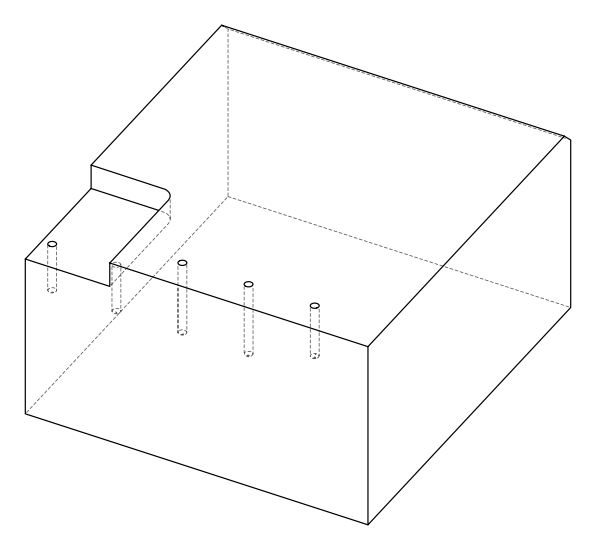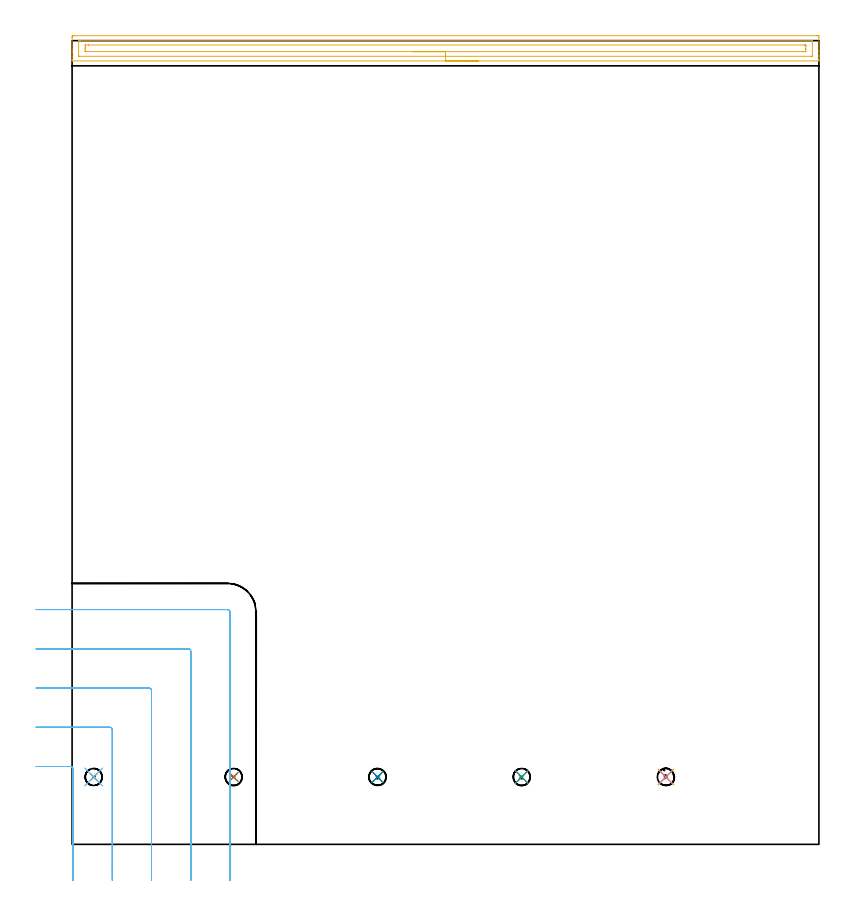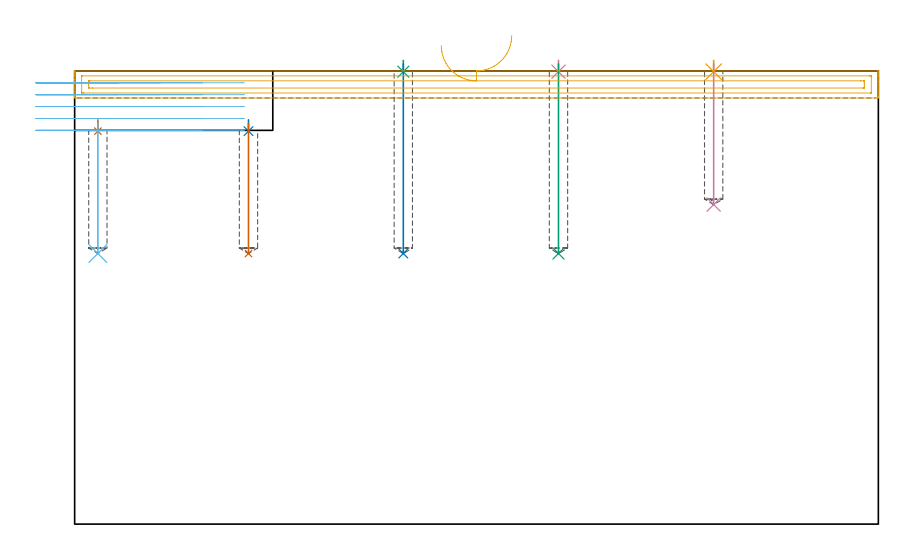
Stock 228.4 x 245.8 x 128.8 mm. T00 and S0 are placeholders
(PLAN: 12 operations, 3 tool changes, 12 min)
(1 SPOT_DRILL | STEP1POCKET | NXT0321_9005460120000 | 0.03 min | 1779 mm3)
(2 SPOT_DRILL_1 | STEP1POCKET_1 | NXT0321_9005460120000 | 0.03 min | 1778 mm3)
(3 SPOT_DRILL_2 | STEP1POCKET_2 | NXT0321_9005460120000 | 0.03 min | 0 mm3)
(4 SPOT_DRILL_3 | STEP1POCKET_3 | NXT0321_9005460120000 | 0.03 min | 0 mm3)
(5 SPOT_DRILL_4 | STEP1POCKET_4 | NXT0321_9005460120000 | 0.03 min | 0 mm3)
(6 DRILL_BLIND_HOLE_INTO_CENTER | STEP1POCKET | UGT0301_447 | 0.15 min | 724 mm3)
(7 DRILL_BLIND_HOLE_INTO_CENTER_1 | STEP1POCKET_1 | UGT0301_447 | 0.15 min | 724 mm3)
(8 DRILL_BLIND_HOLE_INTO_CENTER_2 | STEP1POCKET_2 | UGT0301_447 | 0.22 min | 1074 mm3)
(9 DRILL_BLIND_HOLE_INTO_CENTER_3 | STEP1POCKET_3 | UGT0301_447 | 0.22 min | 1076 mm3)
(10 DRILL_BLIND_HOLE_INTO_CENTER_4 | STEP1POCKET_4 | UGT0301_447 | 0.16 min | 776 mm3)
(11 AREA_MILL | FG_CHAMFER_SURFACE | UGT0205_001 | 5.69 min | 6773 mm3)
(12 MILL_CORNER_NOTCH_RECTANGULAR | CORNER_NOTCH_RECTANGULAR | UGT0201_010 | Follow Part, ap 4, ae 75% | 5.26 min | 72080 mm3)
(TOOL NXT0321_9005460120000 | NC Spot Drill, 142deg, 12mm, Carbide, Uncoated | D12 PA142 FL30 Z2)
(TOOL UGT0301_447 | Carbide Drill 5.2 mm | D5.2 PA118 FL52 Z2)
(TOOL UGT0205_001 | Chamfer Mill 20 x 3 x 45 deg. | D20 FL50 Z2)
(TOOL UGT0201_010 | End Mill 16 mm | D16 FL22 Z2)
(OP 1 SPOT_DRILL)
G17 G21 G94 G90
T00 M6
G54
G17 G0 G90 X6.6 Y20.6 S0 M3
G43 Z138.8 H0
G94 G81 G98 Z111.676 F250. R114.9
G80
M5
M2
(OP 2 SPOT_DRILL_1)
G17 G21 G94 G90
T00 M6
G54
G17 G0 G90 X49.4 Y20.6 S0 M3
G43 Z138.8 H0
G94 G81 G98 Z111.676 F250. R114.9
G80
M5
M2
(OP 3 SPOT_DRILL_2)
G17 G21 G94 G90
T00 M6
G54
G17 G0 G90 X93.4 Y20.6 S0 M3
G43 Z138.8 H0
G94 G81 G98 Z128.576 F250. R131.8
G80
M5
M2
(OP 4 SPOT_DRILL_3)
G17 G21 G94 G90
T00 M6
G54
G17 G0 G90 X137.5 Y20.6 S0 M3
G43 Z138.8 H0
G94 G81 G98 Z128.576 F250. R131.8
G80
M5
M2
(OP 5 SPOT_DRILL_4)
G17 G21 G94 G90
T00 M6
G54
G17 G0 G90 X181.6 Y20.6 S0 M3
G43 Z138.8 H0
G94 G81 G98 Z128.576 F250. R131.8
G80
M5
M2
(OP 6 DRILL_BLIND_HOLE_INTO_CENTER)
G17 G21 G94 G90
T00 M6
G54
G17 G0 G90 X6.6 Y20.6 S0 M3
G43 Z138.8 H0
G94 G81 G98 Z76.9 F250. R113.9
G80
M5
M2
(OP 7 DRILL_BLIND_HOLE_INTO_CENTER_1)
G17 G21 G94 G90
T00 M6
G54
G17 G0 G90 X49.4 Y20.6 S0 M3
G43 Z138.8 H0
G94 G81 G98 Z76.9 F250. R113.9
G80
M5
M2
(OP 8 DRILL_BLIND_HOLE_INTO_CENTER_2)
G17 G21 G94 G90
T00 M6
G54
G17 G0 G90 X93.4 Y20.6 S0 M3
G43 Z138.8 H0
G94 G81 G98 Z76.9 F250. R130.8
G80
M5
M2
(OP 9 DRILL_BLIND_HOLE_INTO_CENTER_3)
G17 G21 G94 G90
T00 M6
G54
G17 G0 G90 X137.5 Y20.6 S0 M3
G43 Z138.8 H0
G94 G81 G98 Z76.9 F250. R130.8
G80
M5
M2
(OP 10 DRILL_BLIND_HOLE_INTO_CENTER_4)
G17 G21 G94 G90
T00 M6
G54
G17 G0 G90 X181.6 Y20.6 S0 M3
G43 Z138.8 H0
G94 G81 G98 Z90.8 F250. R130.8
G80
M5
M2
(OP 11 AREA_MILL)
G17 G21 G94 G90
T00 M6
G54
G17 G0 G90 X124.2 Y239.6 S1061 M3
G43 Z138.8 H0
G94 G1 X124.162 Z137.928 F250.
X124.048 Z137.063
X123.859 Z136.212
X123.597 Z135.38
X123.263 Z134.574
X122.86 Z133.8
X122.392 Z133.064
X121.86 Z132.372
X121.271 Z131.729
X120.628 Z131.139
X119.936 Z130.608
X119.2 Z130.14
X118.426 Z129.737
X117.62 Z129.403
X116.788 Z129.141
X115.936 Z128.952
X115.072 Z128.838
X114.2 Z128.8
X0.183
X0.01 Y239.603 Z128.788
X0.002 Y239.743 Z128.649
X0. Y239.889 Z128.51
Y240.109 Z128.29
Y240.827 Z127.568
Y242.06 Z126.337
Y242.576 Z125.819
Y243.192 Z125.203
Y246.69 Z121.708
X0.003 Y246.948 Z121.45
X0.01 Y247.293 Z121.104
X0.272 Y247.298 Z121.101
X0.631 Y247.3 Z121.1
X227.769
X228.128 Y247.298 Z121.101
X228.39 Y247.293 Z121.104
X228.4 Y246.948 Z121.45
Y242.576 Z125.819
Y241.186 Z127.21
Y240.827 Z127.568
Y240.109 Z128.29
Y239.889 Z128.51
X228.398 Y239.743 Z128.649
X228.39 Y239.603 Z128.788
X228.216 Y239.6 Z128.8
X114.2
Y241.014 Z127.386
X2.227 Y241.015 Z127.385
X2.061 Y241.017 Z127.383
X2.021 Y241.02 Z127.38
X2.01 Y241.022 Z127.378
X2.007 Y241.033 Z127.367
X2.003 Y241.068 Z127.332
X2. Y241.236 Z127.164
Y245.608 Z122.792
X2.003 Y245.745 Z122.655
X2.009 Y245.854 Z122.546
X2.012 Y245.88 Z122.52
X2.025 Y245.881 Z122.519
X2.068 Y245.883 Z122.517
X2.419 Y245.885 Z122.515
X2.611 Y245.886 Z122.514
X226.173 Y245.885 Z122.515
X226.339 Y245.883 Z122.517
X226.379 Y245.88 Z122.52
X226.39 Y245.878 Z122.522
X226.393 Y245.867 Z122.533
X226.397 Y245.832 Z122.568
X226.4 Y245.664 Z122.736
Y241.292 Z127.108
X226.397 Y241.155 Z127.245
X226.391 Y241.046 Z127.354
X226.388 Y241.02 Z127.38
X226.375 Y241.019 Z127.381
X226.332 Y241.017 Z127.383
X225.981 Y241.015 Z127.385
X225.789 Y241.014 Z127.386
X114.2
Y242.428 Z125.972
X4.358 Y242.429 Z125.971
X4.208 Y242.43 Z125.97
X4.058 Y242.433 Z125.967
X4.021 Y242.435 Z125.965
X4.01 Y242.455 Z125.945
X4.005 Y242.508 Z125.892
X4.002 Y242.576 Z125.824
X4. Y242.778 Z125.622
Y243.45 Z124.95
Y243.653 Z124.747
X4.007 Y244.324 Z124.076
X4.01 Y244.425 Z123.975
X4.016 Y244.465 Z123.935
X4.061 Y244.467 Z123.933
X4.208 Y244.469 Z123.931
X4.951 Y244.471 Z123.929
X5.102 Y244.472 Z123.928
X224.042 Y244.471 Z123.929
X224.192 Y244.47 Z123.93
X224.342 Y244.466 Z123.934
X224.379 Y244.465 Z123.935
X224.39 Y244.444 Z123.956
X224.395 Y244.392 Z124.008
X224.398 Y244.324 Z124.076
X224.4 Y244.122 Z124.278
Y243.45 Z124.95
Y243.247 Z125.153
X224.393 Y242.576 Z125.824
X224.39 Y242.475 Z125.925
X224.384 Y242.435 Z125.965
X224.339 Y242.433 Z125.967
X224.192 Y242.431 Z125.969
X223.449 Y242.429 Z125.971
X223.298 Y242.428 Z125.972
X114.2
X113.328 Z126.01
X112.464 Z126.123
X111.612 Z126.312
X110.78 Z126.575
X109.974 Z126.908
X109.2 Z127.311
X108.464 Z127.78
X107.772 Z128.311
X107.129 Z128.9
X106.54 Z129.544
X106.008 Z130.236
X105.54 Z130.972
X105.137 Z131.745
X104.803 Z132.551
X104.541 Z133.383
X104.352 Z134.235
X104.238 Z135.1
X104.2 Z135.972
G0 Z138.8
M5
M2
(OP 12 MILL_CORNER_NOTCH_RECTANGULAR)
G17 G21 G94 G90
T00 M6
G54
G17 G0 G90 X0.3 Y-11. S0 M3
G43 Z138.8 H0
Z125.42
G94 G1 Y-8. F250.
Y23.004 F500.
G3 X-0.496 Y23.8 R0.8
G1 X-8.
X-11. F250.
G0 Z138.8
X12.3 Y-11.
Z125.42
G1 Y-8.
Y35.004 F500.
G3 X11.504 Y35.8 R0.8
G1 X-8.
X-11. F250.
G0 Z138.8
X24.3 Y-11.
Z125.42
G1 Y-8.
Y47.004 F500.
G3 X23.504 Y47.8 R0.8
G1 X-8.
X-11. F250.
G0 Z138.8
X36.3 Y-11.
Z125.42
G1 Y-8.
Y59.003 F500.
G3 X35.503 Y59.8 R0.8
G1 X-8.
X-11. F250.
G0 Z138.8
X48.3 Y-11.
Z125.42
G1 Y-8.
Y71.003 F500.
G3 X47.503 Y71.8 R0.8
G1 X-8.
X-11. F250.
G0 Z138.8
X0.3 Y-11.
Z122.04
G1 Y-8.
Y23.004 F500.
G3 X-0.496 Y23.8 R0.8
G1 X-8.
X-11. F250.
G0 Z138.8
X12.3 Y-11.
Z122.04
G1 Y-8.
Y35.004 F500.
G3 X11.504 Y35.8 R0.8
G1 X-8.
X-11. F250.
G0 Z138.8
X24.3 Y-11.
Z122.04
G1 Y-8.
Y47.004 F500.
G3 X23.504 Y47.8 R0.8
G1 X-8.
X-11. F250.
G0 Z138.8
X36.3 Y-11.
Z122.04
G1 Y-8.
Y59.003 F500.
G3 X35.503 Y59.8 R0.8
G1 X-8.
X-11. F250.
G0 Z138.8
X48.3 Y-11.
Z122.04
G1 Y-8.
Y71.003 F500.
G3 X47.503 Y71.8 R0.8
G1 X-8.
X-11. F250.
G0 Z138.8
X0.3 Y-11.
Z118.66
G1 Y-8.
Y23.004 F500.
G3 X-0.496 Y23.8 R0.8
G1 X-8.
X-11. F250.
G0 Z138.8
X12.3 Y-11.
Z118.66
G1 Y-8.
Y35.004 F500.
G3 X11.504 Y35.8 R0.8
G1 X-8.
X-11. F250.
G0 Z138.8
X24.3 Y-11.
Z118.66
G1 Y-8.
Y47.004 F500.
G3 X23.504 Y47.8 R0.8
G1 X-8.
X-11. F250.
G0 Z138.8
X36.3 Y-11.
Z118.66
G1 Y-8.
Y59.003 F500.
G3 X35.503 Y59.8 R0.8
G1 X-8.
X-11. F250.
G0 Z138.8
X48.3 Y-11.
Z118.66
G1 Y-8.
Y71.003 F500.
G3 X47.503 Y71.8 R0.8
G1 X-8.
X-11. F250.
G0 Z138.8
X0.3 Y-11.
Z115.28
G1 Y-8.
Y23.004 F500.
G3 X-0.496 Y23.8 R0.8
G1 X-8.
X-11. F250.
G0 Z138.8
X12.3 Y-11.
Z115.28
G1 Y-8.
Y35.004 F500.
G3 X11.504 Y35.8 R0.8
G1 X-8.
X-11. F250.
G0 Z138.8
X24.3 Y-11.
Z115.28
G1 Y-8.
Y47.004 F500.
G3 X23.504 Y47.8 R0.8
G1 X-8.
X-11. F250.
G0 Z138.8
X36.3 Y-11.
Z115.28
G1 Y-8.
Y59.003 F500.
G3 X35.503 Y59.8 R0.8
G1 X-8.
X-11. F250.
G0 Z138.8
X48.3 Y-11.
Z115.28
G1 Y-8.
Y71.003 F500.
G3 X47.503 Y71.8 R0.8
G1 X-8.
X-11. F250.
G0 Z138.8
X0.3 Y-11.
Z111.9
G1 Y-8.
Y23.004 F500.
G3 X-0.496 Y23.8 R0.8
G1 X-8.
X-11. F250.
G0 Z138.8
X12.3 Y-11.
Z111.9
G1 Y-8.
Y35.004 F500.
G3 X11.504 Y35.8 R0.8
G1 X-8.
X-11. F250.
G0 Z138.8
X24.3 Y-11.
Z111.9
G1 Y-8.
Y47.004 F500.
G3 X23.504 Y47.8 R0.8
G1 X-8.
X-11. F250.
G0 Z138.8
X36.3 Y-11.
Z111.9
G1 Y-8.
Y59.003 F500.
G3 X35.503 Y59.8 R0.8
G1 X-8.
X-11. F250.
G0 Z138.8
X48.3 Y-11.
Z111.9
G1 Y-8.
Y71.003 F500.
G3 X47.503 Y71.8 R0.8
G1 X-8.
X-11. F250.
G0 Z138.8
M5
M2
